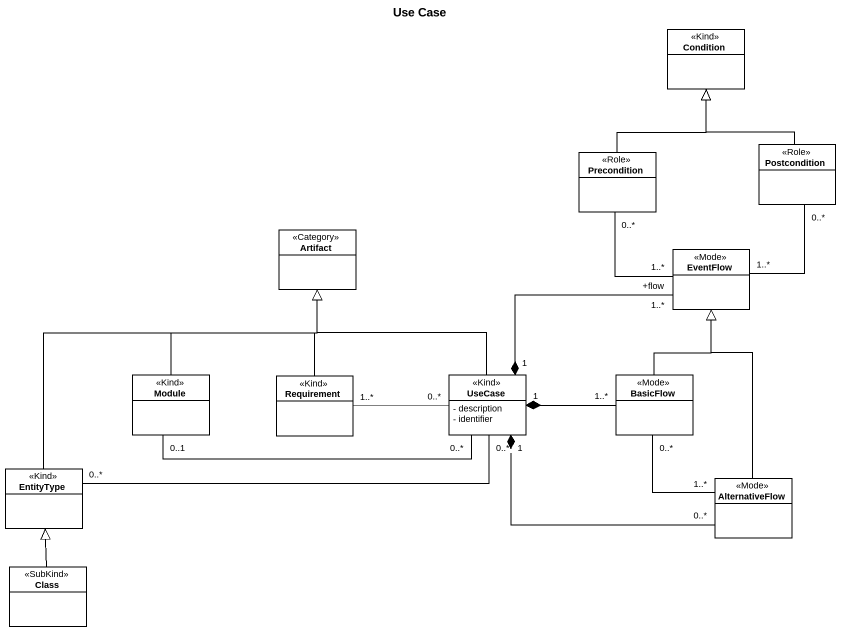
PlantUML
@startuml
title Use Case
hide circle
hide empty members
skinparam classAttributeIconSize 0
class Condition <<Kind>>
class Precondition <<Role>>
class Postcondition <<Role>>
class "Artifact" as Artifact_ <<Category>>
class EventFlow <<Mode>>
class Module <<Kind>>
class Requirement <<Kind>>
class "UseCase" as UseCase_ <<Kind>> {
  - description
  - identifier
}
class BasicFlow <<Mode>>
class EntityType <<Kind>>
class AlternativeFlow <<Mode>>
class "Class" as Class_ <<SubKind>>
Precondition -up-|> Condition
Precondition "0..*" -- "1..*" EventFlow
Postcondition -up-|> Condition
EventFlow "1..*" -up- "0..*" Postcondition
Module -up-|> Artifact_
Requirement -up-|> Artifact_
UseCase_ -up-|> Artifact_
UseCase_ "1" *-right- "+flow\n1..*" EventFlow
UseCase_ "0..*" -left- "0..1" Module
UseCase_ "0..*" -left- "1..*" Requirement
UseCase_ "1" *-right- "1..*" BasicFlow
UseCase_ "1" *-right- "0..*" AlternativeFlow
BasicFlow -up-|> EventFlow
EntityType -up-|> Artifact_
EntityType "0..*" -right- "0..*" UseCase_
AlternativeFlow -up-|> EventFlow
AlternativeFlow "1..*" -up- "0..*" BasicFlow
Class_ -up-|> EntityType
@enduml
